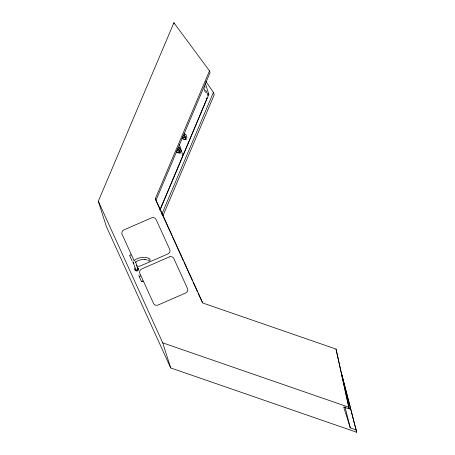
<?xml version="1.0" encoding="UTF-8"?>
<svg xmlns="http://www.w3.org/2000/svg" width="455" height="455" viewBox="0 0 455 455"><rect width="100%" height="100%" fill="white"/><g stroke="black" fill="none" stroke-linecap="round" stroke-linejoin="round"><path stroke-width="0.68" d="M135.044 267.898L134.691 269.201L135.402 270.321L136.767 270.606L137.99 269.889L138.343 268.581L137.632 267.46M147.192 259.885L144.536 259.458L144.9 259.458L141.135 259.731L138.013 260.556L135.408 262.45L135.624 261.699L137.615 268.706L137.399 269.491L136.671 269.917L135.846 269.747L135.419 269.076L133.378 262.643M356.686 432.25L341.881 374.84L356.686 432.25L170.682 367.924L106.265 226.283L98.314 201.218L173.895 22.75L209.493 70.872L210.051 72.624L155.917 200.45L162.947 215.903M155.729 199.87L155.36 198.698L209.493 70.872M159.91 209.926L208.834 94.407L205.415 83.623M160.018 210.028L182.734 156.281L182.847 155.371L179.463 144.701M161.781 214.333L213.423 92.388L205.836 81.36M162.822 216.108L214.191 94.811L213.423 92.388M132.212 261.176L129.624 255.471L130.807 254.732L130.932 255.118M141.556 281.696L142.193 281.11L143.012 281.065L142.369 281.651L141.556 281.696L139.298 276.742M138.838 275.224L139.264 274.78M133.264 261.875L132.843 262.871L133.878 263.229M134.231 260.294C138.474 257.433 144.514 256.341 149.268 258.474M206.007 98.189L206.837 98.155M148.95 258.986L149.752 259.123L150.173 259.782L149.968 260.579L149.251 261.045L148.449 260.908L148.029 260.249M182.54 136.875L184.076 137.404A2.611 0.734 23 0 0 185.265 137.706M182.643 137.08L184.269 137.643M178.514 151.231L176.83 150.366L178.366 150.895A2.611 0.734 23 0 0 179.549 151.196M176.187 151.885L177.723 152.414A2.611 0.734 23 0 0 179.85 152.351L179.116 150.025A2.611 0.734 23 0 0 177.677 148.836M176.244 152.186L177.871 152.749A3.282 0.921 23 0 0 180.527 152.67L179.77 150.275A3.282 0.921 23 0 0 177.939 148.779M355.912 429.821L350.31 427.888L343.684 406.998L349.286 408.937L336.023 349.076L202.799 303.002L155.36 198.698M98.314 201.218L162.731 342.854L348.735 407.185L349.286 408.937M182.847 155.371L183.445 154.711L207.099 98.109M205.427 90.369L206.49 91.319L207.878 95.698M139.463 276.868L139.025 275.912M208.037 93.241L208.834 94.407M137.78 267.927L138.491 269.047L138.138 270.355L136.915 271.072L135.55 270.788L134.839 269.667M137.182 268.035L137.615 268.706M163.533 217.189L172.024 235.861M172.61 237.152L183.439 260.971M184.025 262.262L192.516 280.928M193.102 282.219L197.498 291.877M198.084 293.162L202.475 302.82M134.305 261.159L122.094 234.308A3.532 3.299 -17.6 0 1 123.965 229.889L151.475 217.882A3.532 3.299 -17.6 0 1 156.082 219.475L169.743 249.522A3.532 3.299 -17.6 0 1 167.878 253.941L140.362 265.947A3.532 3.299 -17.6 0 1 136.221 265.083M204.067 88.543L205.364 92.638M173.895 22.75L174.265 23.916M162.731 342.854L170.682 367.924M344.924 406.781L350.31 427.888M336.023 349.076L348.735 407.185M204.886 86.268L204.898 87.673M140.487 275.844L140.493 276.418M186.698 137.979A3.282 0.921 23 0 0 186.925 137.564L186.163 135.175A3.282 0.921 23 0 0 184.332 133.673M183.689 135.192A3.282 0.921 23 0 1 185.521 136.693L186.277 139.082A3.282 0.921 23 0 1 183.627 139.162L181.898 138.394L183.433 138.923A2.611 0.734 23 0 0 185.566 138.86L184.827 136.534A2.611 0.734 23 0 0 183.388 135.345M184.03 133.827A2.611 0.734 23 0 1 184.997 134.447M180.948 151.566A3.282 0.921 23 0 0 181.17 151.151L180.413 148.757A3.282 0.921 23 0 0 178.582 147.261M178.32 147.318A2.611 0.734 23 0 1 179.759 148.506M169.243 256.944L141.727 268.95A3.532 3.299 -17.6 0 0 139.856 273.364L153.523 303.411A3.532 3.299 -17.6 0 0 158.124 305.004L185.64 292.997A3.532 3.299 -17.6 0 0 187.511 288.584L173.844 258.537A3.532 3.299 -17.6 0 0 169.243 256.944"/></g></svg>
